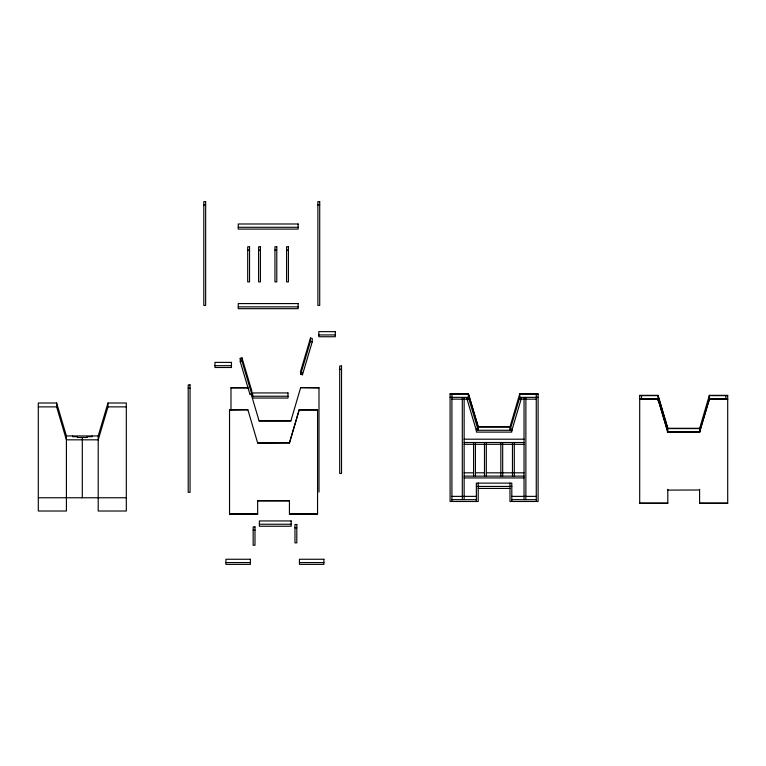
<?xml version="1.0" encoding="UTF-8"?>
<svg xmlns="http://www.w3.org/2000/svg" width="766" height="766" viewBox="0 0 766 766"><rect width="100%" height="100%" fill="white"/><g stroke="black" fill="none" stroke-linecap="round" stroke-linejoin="round"><path stroke-width="1.15" d="M98.201 435.95L107.977 403.002L126.313 403.002L126.313 511.018L98.201 511.018L98.201 435.95L66.412 435.95L56.636 403.002L38.3 403.002L38.3 511.018L66.412 511.018L66.412 435.95M107.977 403.002L107.977 406.88L98.201 439.828L66.412 439.828L56.636 406.88L56.636 403.002M310.489 338.026L300.703 370.974L300.703 374.268L302.465 374.775L312.241 341.827L312.241 338.534L310.489 338.026L310.489 341.32L300.703 374.268M250.999 393.609L259.09 420.879L290.879 420.879L300.655 387.644L318.991 387.644L318.991 492.069M289.433 442.987L299.219 409.743L317.555 409.743L317.555 514.178L289.433 514.178L289.433 500.629L257.654 500.629L257.654 514.178L229.532 514.178L229.532 409.743L247.868 409.743L257.654 442.987L289.433 442.987L299.219 409.743M509.984 426.997L519.76 393.762L538.096 393.762L538.096 501.481L509.984 501.481L509.984 483.126M519.76 397.343L521.522 397.851L511.745 430.808L509.984 430.291L519.76 397.343L538.096 397.343M699.588 428.587L709.364 395.342L727.7 395.342L727.7 503.358L699.588 503.358L699.588 489.34M699.588 431.88L709.364 398.933L727.7 398.933M639.687 399.22L658.023 399.22L667.799 432.168L699.588 432.168L709.364 399.22L727.7 399.22M240.246 358.383L241.999 357.875L251.784 390.823L251.784 394.126L250.022 394.634L240.246 361.676L240.246 358.383L240.917 360.662M240.246 361.676L241.999 361.169L241.999 357.875M478.204 430.291L468.419 397.343L466.657 397.851L476.442 430.808L478.204 430.291L478.204 426.71L468.419 393.762L450.082 393.762L450.082 501.481L478.204 501.481L478.204 483.126M656.261 399.44L658.023 398.933L667.799 431.88M203.813 204.924L205.652 204.924M317.88 204.924L319.709 204.924M238.245 227.282L298.146 227.282M247.696 250.089L249.534 250.089M258.592 250.089L260.421 250.089M274.946 250.089L276.785 250.089M286.57 250.089L288.409 250.089M238.245 306.869L298.146 306.869M318.809 334.934L335.317 334.934M214.959 365.679L231.466 365.679M339.692 369.317L341.531 369.317M248.165 387.644L230.978 387.644L230.978 410.413M230.978 387.931L248.165 387.931M318.991 387.931L300.655 387.644M188.206 388.199L190.045 388.199M450.082 394.05L468.419 394.05L478.204 426.997M519.76 394.05L538.096 394.05M667.799 432.168L667.799 428.29L658.023 395.342L639.687 395.342L639.687 503.358L667.799 503.358L667.799 489.34M639.687 395.629L658.023 395.629L667.799 428.587M709.364 395.629L727.7 395.629M252.703 396.233L288.006 396.233M450.082 397.343L468.419 397.343M639.687 398.933L658.023 398.933M451.921 399.153L468.419 399.153L468.419 393.762M536.267 399.153L519.76 399.153L519.76 393.762M38.3 406.88L56.636 406.88M107.977 406.88L126.313 406.88M229.532 410.04L247.868 409.743M299.219 410.04L317.555 410.04M478.204 426.71L509.984 426.71L509.984 430.291M477.62 426.997L510.568 426.997M667.799 428.29L699.588 428.29L699.588 432.168M667.215 428.587L700.162 428.587M476.442 430.291L511.745 430.291M667.215 431.88L700.162 431.88M464.139 439.205L524.04 439.205M464.139 442.499L524.04 442.499M289.433 442.7L257.654 442.987M464.139 444.309L524.04 444.309M464.139 472.823L473.541 472.823M475.887 472.823L484.112 472.823M486.458 472.823L524.04 472.823M464.139 476.117L524.04 476.117M464.139 477.927L524.04 477.927M476.366 486.42L511.812 486.42M478.204 488.421L509.984 488.421M667.799 490.106L699.588 490.001M451.921 496.378L476.366 496.378M511.812 496.378L536.267 496.378M38.3 497.766L126.313 497.766M451.921 499.671L476.366 499.671M511.812 499.671L536.267 499.671M257.654 500.926L289.433 500.926M639.687 503.07L667.799 503.07M699.588 503.07L727.7 503.07M229.532 513.881L257.654 513.881M289.433 513.881L317.555 513.881M259.387 524.231L291.166 524.231M294.967 527.793L296.806 527.793M253.163 530.196L254.992 530.196M225.932 562.56L250.386 562.56M299.449 562.56L323.903 562.56M709.364 398.933L711.126 399.44M310.489 341.32L312.241 341.827M241.999 361.169L251.784 394.126M725.862 395.629L725.862 398.933M709.364 395.342L709.364 400.742M658.023 395.342L658.023 400.742M641.515 395.629L641.515 398.933M536.267 394.05L536.267 501.481M525.878 398.253L525.878 499.671M524.04 398.253L524.04 499.671M514.302 443.37L514.302 476.117M512.473 443.37L512.473 476.117M511.745 428.807L511.745 432.11L476.442 432.11L476.442 428.807M511.812 501.481L511.812 483.126L476.366 483.126L476.366 501.481M502.678 443.37L502.678 476.117M500.84 443.37L500.84 476.117M486.314 443.37L486.314 476.117M484.485 443.37L484.485 476.117M475.427 443.37L475.427 476.117M473.589 443.37L473.589 476.117M464.139 398.253L464.139 499.671M462.31 398.253L462.31 499.671M451.921 394.05L451.921 501.481M302.465 372.582L302.465 374.775M290.879 420.879L259.09 420.879M92.092 435.95L92.092 436.697L87.2 436.697L87.2 437.472L77.414 437.472L77.414 436.697L72.531 436.697L72.531 435.95M82.307 437.472L82.307 497.766M205.652 201.63L203.813 201.63L203.813 305.442L205.652 305.442L205.652 201.63M319.709 201.63L317.88 201.63L317.88 305.442L319.709 305.442L319.709 201.63M298.146 223.988L238.245 223.988L238.245 229.091L298.146 229.091L298.146 223.988M249.534 246.786L247.696 246.786L247.696 281.898L249.534 281.898L249.534 246.786M260.421 246.786L258.592 246.786L258.592 281.898L260.421 281.898L260.421 246.786M276.785 246.786L274.946 246.786L274.946 281.898L276.785 281.898L276.785 246.786M288.409 246.786L286.57 246.786L286.57 281.898L288.409 281.898L288.409 246.786M298.146 303.575L238.245 303.575L238.245 308.679L298.146 308.679L298.146 303.575M335.317 331.64L318.809 331.64L318.809 336.743L335.317 336.743L335.317 331.64M231.466 362.385L214.959 362.385L214.959 367.498L231.466 367.498L231.466 362.385M341.531 366.024L339.692 366.024L339.692 473.455L341.531 473.455L341.531 366.024M190.045 384.896L188.206 384.896L188.206 492.337L190.045 492.337L190.045 384.896M288.006 392.939L252.703 392.939L252.703 398.042L288.006 398.042L288.006 392.939M291.166 520.937L259.387 520.937L259.387 526.232L291.166 526.232L291.166 520.937M296.806 524.499L294.967 524.499L294.967 542.855L296.806 542.855L296.806 524.499M254.992 526.903L253.163 526.903L253.163 545.258L254.992 545.258L254.992 526.903M250.386 559.257L225.932 559.257L225.932 564.37L250.386 564.37L250.386 559.257M323.903 559.257L299.449 559.257L299.449 564.37L323.903 564.37L323.903 559.257"/></g></svg>
